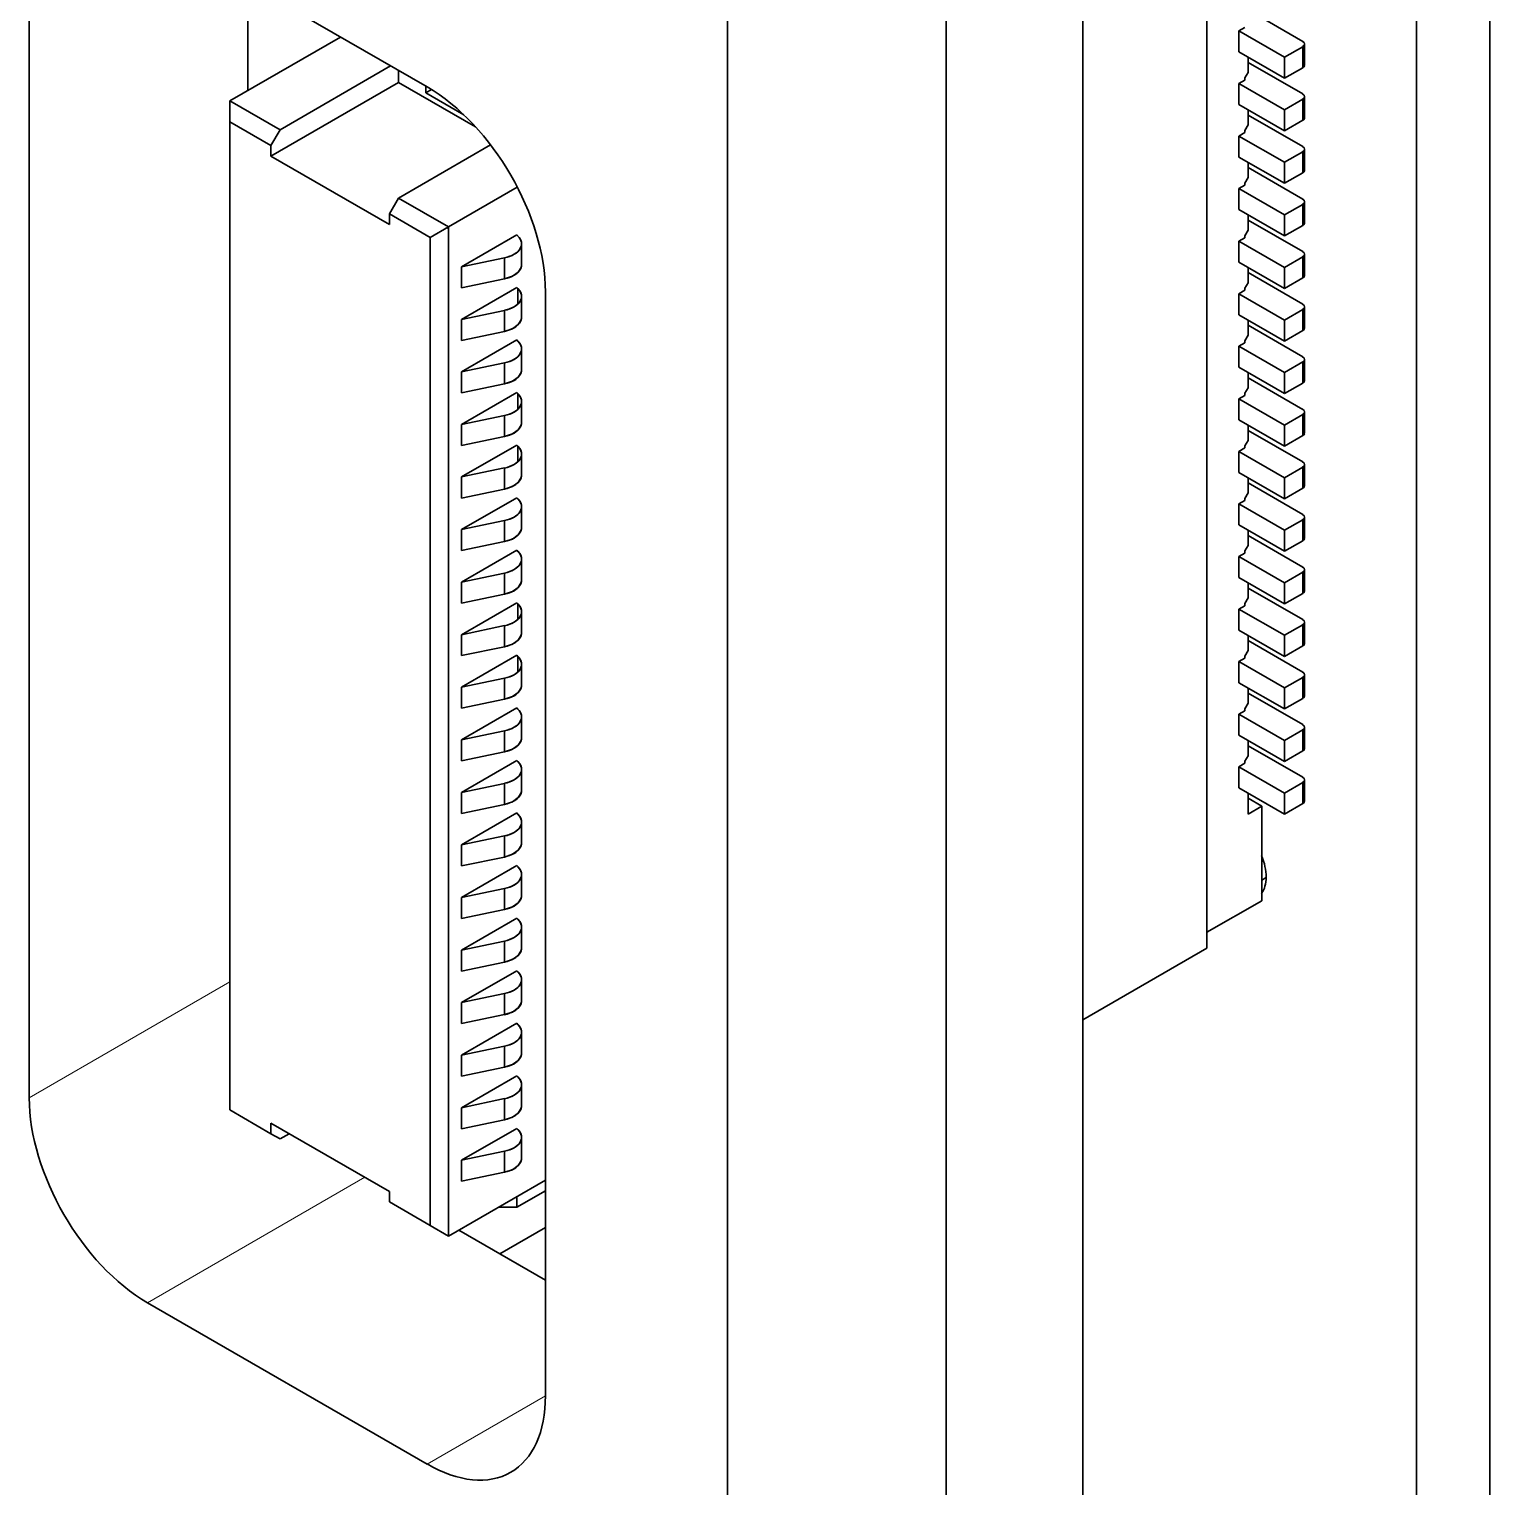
# Model space of a CAD drawing. Extents: x 386 to 1062, y 188 to 634.
# Drawn here: x 688.29 to 699.63, y 594.66 to 605.98 of the extents above; entities that cross this region are included whole.
import ezdxf

# ---------------------------------------------------------------- set-up
doc = ezdxf.new("R2010")
doc.units = 0

msp = doc.modelspace()

# ---------------------------------------------------------------- linework, layer by layer
at = {"color": 7, "lineweight": 35}
for p, q in [((699.63, 615.22), (699.63, 591.542)), ((699.061, 614.892), (699.061, 591.213)), ((696.469, 612.272), (696.469, 588.594)), ((695.408, 587.982), (695.408, 611.66)), ((695.408, 611.66), (695.408, 587.982)), ((693.711, 587.002), (693.711, 610.68))]:
    msp.add_line(p, q, dxfattribs=at)
at = {"color": 7, "lineweight": 35, "ltscale": 0.228619}
msp.add_line((697.434, 598.848), (697.434, 607.992), dxfattribs=at)
at = {"color": 7, "lineweight": 35, "ltscale": 0.062635}
for p, q in [((691.378, 605.536), (689.208, 606.789)), ((691.378, 594.84), (689.208, 596.093))]:
    msp.add_line(p, q, dxfattribs=at)
at = {"color": 7, "lineweight": 35, "ltscale": 0.02079}
msp.add_line((689.986, 605.508), (689.986, 606.34), dxfattribs=at)
at = {"color": 7, "lineweight": 35, "ltscale": 0.21433}
msp.add_line((688.289, 597.685), (688.289, 606.258), dxfattribs=at)
at = {"color": 7, "lineweight": 35, "ltscale": 0.012247}
for p, q in [((698.177, 605.89), (697.753, 606.135)), ((698.177, 605.89), (697.753, 606.135)), ((698.177, 605.073), (697.753, 605.318)), ((698.177, 605.073), (697.753, 605.318)), ((698.177, 604.665), (697.753, 604.91)), ((698.177, 604.665), (697.753, 604.91)), ((698.177, 604.257), (697.753, 604.502)), ((698.177, 604.257), (697.753, 604.502)), ((698.177, 603.849), (697.753, 604.094)), ((698.177, 603.849), (697.753, 604.094)), ((698.177, 603.032), (697.753, 603.277)), ((698.177, 603.032), (697.753, 603.277)), ((698.177, 602.624), (697.753, 602.869)), ((698.177, 602.624), (697.753, 602.869)), ((698.177, 601.807), (697.753, 602.052)), ((698.177, 601.807), (697.753, 602.052)), ((698.177, 601.399), (697.753, 601.644)), ((698.177, 601.399), (697.753, 601.644)), ((698.177, 600.991), (697.753, 601.236)), ((698.177, 600.991), (697.753, 601.236)), ((698.177, 600.174), (697.753, 600.419)), ((698.177, 600.174), (697.753, 600.419)), ((697.859, 599.215), (697.434, 598.97)), ((697.859, 599.215), (697.434, 598.97))]:
    msp.add_line(p, q, dxfattribs=at)
at = {"color": 7, "lineweight": 35, "ltscale": 0.001327}
for p, q in [((697.728, 605.998), (697.682, 605.972)), ((697.728, 605.998), (697.682, 605.972)), ((697.728, 605.59), (697.682, 605.563)), ((697.728, 605.59), (697.682, 605.563)), ((697.728, 605.182), (697.682, 605.155)), ((697.728, 605.182), (697.682, 605.155)), ((697.728, 604.773), (697.682, 604.747)), ((697.728, 604.773), (697.682, 604.747)), ((697.728, 603.957), (697.682, 603.93)), ((697.728, 603.957), (697.682, 603.93)), ((697.728, 603.549), (697.682, 603.522)), ((697.728, 603.549), (697.682, 603.522)), ((697.728, 602.732), (697.682, 602.706)), ((697.728, 602.732), (697.682, 602.706)), ((697.728, 602.324), (697.682, 602.297)), ((697.728, 602.324), (697.682, 602.297)), ((697.728, 601.916), (697.682, 601.889)), ((697.728, 601.916), (697.682, 601.889)), ((697.728, 601.099), (697.682, 601.073)), ((697.728, 601.099), (697.682, 601.073)), ((697.728, 600.691), (697.682, 600.664)), ((697.728, 600.691), (697.682, 600.664)), ((697.728, 600.283), (697.682, 600.256)), ((697.728, 600.283), (697.682, 600.256))]:
    msp.add_line(p, q, dxfattribs=at)
at = {"color": 7, "lineweight": 35, "ltscale": 0.010206}
for p, q in [((698.035, 605.767), (697.682, 605.972)), ((698.035, 605.767), (697.682, 605.972)), ((698.035, 604.788), (697.682, 604.992)), ((698.035, 604.788), (697.682, 604.992)), ((698.035, 604.134), (697.682, 604.339)), ((698.035, 604.134), (697.682, 604.339)), ((698.035, 603.563), (697.682, 603.767)), ((698.035, 603.563), (697.682, 603.767)), ((698.035, 603.155), (697.682, 603.359)), ((698.035, 603.155), (697.682, 603.359)), ((698.035, 602.91), (697.682, 603.114)), ((698.035, 602.91), (697.682, 603.114)), ((698.035, 602.501), (697.682, 602.706)), ((698.035, 602.501), (697.682, 602.706)), ((698.035, 601.93), (697.682, 602.134)), ((698.035, 601.93), (697.682, 602.134)), ((698.035, 601.277), (697.682, 601.481)), ((698.035, 601.277), (697.682, 601.481)), ((698.035, 600.297), (697.682, 600.501)), ((698.035, 600.297), (697.682, 600.501)), ((698.035, 599.889), (697.682, 600.093)), ((698.035, 599.889), (697.682, 600.093)), ((691.943, 596.473), (692.297, 596.677)), ((691.943, 596.473), (692.297, 596.269))]:
    msp.add_line(p, q, dxfattribs=at)
at = {"color": 7, "lineweight": 35, "ltscale": 0.004083}
for p, q in [((697.682, 605.972), (697.682, 605.808)), ((697.682, 605.972), (697.682, 605.808)), ((698.177, 605.849), (698.035, 605.767)), ((698.177, 605.849), (698.035, 605.767)), ((698.177, 605.686), (698.035, 605.604)), ((698.177, 605.686), (698.035, 605.604)), ((697.682, 605.563), (697.682, 605.4)), ((697.682, 605.563), (697.682, 605.4)), ((698.191, 605.298), (698.191, 605.461)), ((698.035, 605.196), (698.035, 605.359)), ((698.035, 605.196), (698.035, 605.359)), ((698.177, 605.278), (698.035, 605.196)), ((698.177, 605.278), (698.035, 605.196)), ((698.177, 605.033), (698.035, 604.951)), ((698.177, 605.033), (698.035, 604.951)), ((698.035, 604.788), (698.035, 604.951)), ((698.035, 604.788), (698.035, 604.951)), ((698.177, 604.869), (698.177, 605.033)), ((698.177, 604.869), (698.177, 605.033)), ((698.177, 604.869), (698.035, 604.788)), ((698.177, 604.869), (698.035, 604.788)), ((698.177, 604.624), (698.035, 604.543)), ((698.177, 604.624), (698.035, 604.543)), ((698.177, 604.461), (698.177, 604.624)), ((698.177, 604.461), (698.177, 604.624)), ((691.403, 604.367), (691.544, 604.449)), ((691.403, 604.367), (691.544, 604.449)), ((692.112, 604.155), (692.112, 604.318)), ((697.682, 604.339), (697.682, 604.175)), ((697.682, 604.339), (697.682, 604.175)), ((691.98, 604.046), (691.98, 604.21)), ((691.98, 604.046), (691.98, 604.21)), ((698.177, 604.216), (698.035, 604.134)), ((698.177, 604.216), (698.035, 604.134)), ((698.191, 604.073), (698.191, 604.237)), ((698.177, 604.053), (698.035, 603.971)), ((698.177, 604.053), (698.035, 603.971)), ((698.191, 603.665), (698.191, 603.828)), ((691.98, 603.638), (691.98, 603.801)), ((691.98, 603.638), (691.98, 603.801)), ((698.035, 603.563), (698.035, 603.726)), ((698.035, 603.563), (698.035, 603.726)), ((698.177, 603.645), (698.035, 603.563)), ((698.177, 603.645), (698.035, 603.563)), ((698.177, 603.4), (698.035, 603.318)), ((698.177, 603.4), (698.035, 603.318)), ((698.177, 603.236), (698.177, 603.4)), ((698.177, 603.236), (698.177, 603.4)), ((691.645, 603.323), (691.645, 603.16)), ((691.645, 603.323), (691.645, 603.16)), ((698.035, 603.155), (698.035, 603.318)), ((698.035, 603.155), (698.035, 603.318)), ((698.177, 603.236), (698.035, 603.155)), ((698.177, 603.236), (698.035, 603.155)), ((692.112, 602.93), (692.112, 603.093)), ((697.682, 603.114), (697.682, 602.951)), ((697.682, 603.114), (697.682, 602.951)), ((691.645, 602.915), (691.645, 602.752)), ((691.645, 602.915), (691.645, 602.752)), ((698.177, 602.991), (698.035, 602.91)), ((698.177, 602.991), (698.035, 602.91)), ((698.177, 602.828), (698.035, 602.746)), ((698.177, 602.828), (698.035, 602.746)), ((692.112, 602.522), (692.112, 602.685)), ((697.682, 602.706), (697.682, 602.542)), ((697.682, 602.706), (697.682, 602.542)), ((691.98, 602.413), (691.98, 602.577)), ((691.98, 602.413), (691.98, 602.577)), ((698.177, 602.583), (698.035, 602.501)), ((698.177, 602.583), (698.035, 602.501)), ((698.191, 602.44), (698.191, 602.604)), ((698.177, 602.42), (698.035, 602.338)), ((698.177, 602.42), (698.035, 602.338)), ((698.177, 602.175), (698.035, 602.093)), ((698.177, 602.175), (698.035, 602.093)), ((698.177, 602.012), (698.177, 602.175)), ((698.177, 602.012), (698.177, 602.175)), ((698.191, 602.032), (698.191, 602.195)), ((698.035, 601.93), (698.035, 602.093)), ((698.035, 601.93), (698.035, 602.093)), ((698.177, 602.012), (698.035, 601.93)), ((698.177, 602.012), (698.035, 601.93)), ((691.645, 601.69), (691.645, 601.527)), ((691.645, 601.69), (691.645, 601.527)), ((698.177, 601.767), (698.035, 601.685)), ((698.177, 601.767), (698.035, 601.685)), ((698.177, 601.603), (698.177, 601.767)), ((698.177, 601.603), (698.177, 601.767)), ((692.112, 601.297), (692.112, 601.46)), ((697.682, 601.481), (697.682, 601.318)), ((697.682, 601.481), (697.682, 601.318)), ((691.98, 601.188), (691.98, 601.352)), ((691.98, 601.188), (691.98, 601.352)), ((698.177, 601.358), (698.035, 601.277)), ((698.177, 601.358), (698.035, 601.277)), ((698.177, 601.195), (698.177, 601.358)), ((698.177, 601.195), (698.177, 601.358)), ((691.645, 601.282), (691.645, 601.119)), ((691.645, 601.282), (691.645, 601.119)), ((692.112, 600.889), (692.112, 601.052)), ((697.682, 601.073), (697.682, 600.909)), ((697.682, 601.073), (697.682, 600.909)), ((691.98, 600.78), (691.98, 600.944)), ((691.98, 600.78), (691.98, 600.944)), ((698.035, 600.705), (698.035, 600.869)), ((698.035, 600.705), (698.035, 600.869)), ((698.191, 600.807), (698.191, 600.971)), ((698.177, 600.787), (698.035, 600.705)), ((698.177, 600.787), (698.035, 600.705)), ((691.98, 600.372), (691.98, 600.535)), ((691.98, 600.372), (691.98, 600.535)), ((698.191, 600.399), (698.191, 600.562)), ((698.035, 600.297), (698.035, 600.46)), ((698.035, 600.297), (698.035, 600.46)), ((698.177, 600.379), (698.035, 600.297)), ((698.177, 600.379), (698.035, 600.297)), ((698.177, 600.134), (698.035, 600.052)), ((698.177, 600.134), (698.035, 600.052)), ((698.177, 599.97), (698.177, 600.134)), ((698.177, 599.97), (698.177, 600.134)), ((691.645, 600.057), (691.645, 599.894)), ((691.645, 600.057), (691.645, 599.894)), ((697.753, 599.889), (697.753, 600.052)), ((697.753, 599.889), (697.753, 600.052)), ((698.035, 599.889), (698.035, 600.052)), ((698.035, 599.889), (698.035, 600.052)), ((698.177, 599.97), (698.035, 599.889)), ((698.177, 599.97), (698.035, 599.889)), ((692.112, 599.664), (692.112, 599.827)), ((691.645, 599.649), (691.645, 599.486)), ((691.645, 599.649), (691.645, 599.486)), ((692.112, 599.256), (692.112, 599.419)), ((691.98, 599.147), (691.98, 599.311)), ((691.98, 599.147), (691.98, 599.311)), ((691.645, 598.424), (691.645, 598.261)), ((691.645, 598.424), (691.645, 598.261)), ((692.112, 598.031), (692.112, 598.194)), ((691.98, 597.922), (691.98, 598.086)), ((691.98, 597.922), (691.98, 598.086)), ((692.112, 597.623), (692.112, 597.786)), ((691.98, 597.514), (691.98, 597.678)), ((691.98, 597.514), (691.98, 597.678)), ((691.645, 597.199), (691.645, 597.036)), ((691.645, 597.199), (691.645, 597.036)), ((691.544, 596.61), (691.403, 596.692)), ((691.544, 596.61), (691.403, 596.692))]:
    msp.add_line(p, q, dxfattribs=at)
at = {"color": 7, "lineweight": 35, "ltscale": 0.024783}
for p, q in [((689.847, 605.429), (690.706, 605.924)), ((689.847, 605.429), (690.706, 605.924)), ((690.236, 605.204), (691.095, 605.7)), ((690.236, 605.204), (691.095, 605.7))]:
    msp.add_line(p, q, dxfattribs=at)
at = {"color": 7, "lineweight": 35, "ltscale": 0.004082}
for p, q in [((698.191, 605.706), (698.191, 605.87)), ((698.035, 605.604), (698.035, 605.767)), ((698.035, 605.604), (698.035, 605.767)), ((698.177, 605.686), (698.177, 605.849)), ((698.177, 605.686), (698.177, 605.849)), ((689.847, 605.429), (689.847, 605.265)), ((689.847, 605.429), (689.847, 605.265)), ((698.177, 605.441), (698.035, 605.359)), ((698.177, 605.441), (698.035, 605.359)), ((698.177, 605.278), (698.177, 605.441)), ((698.177, 605.278), (698.177, 605.441)), ((697.682, 605.155), (697.682, 604.992)), ((697.682, 605.155), (697.682, 604.992)), ((698.191, 604.89), (698.191, 605.053)), ((697.682, 604.747), (697.682, 604.584)), ((697.682, 604.747), (697.682, 604.584)), ((698.191, 604.482), (698.191, 604.645)), ((698.035, 604.379), (698.035, 604.543)), ((698.035, 604.379), (698.035, 604.543)), ((698.177, 604.461), (698.035, 604.379)), ((698.177, 604.461), (698.035, 604.379)), ((698.177, 604.053), (698.177, 604.216)), ((698.177, 604.053), (698.177, 604.216)), ((691.645, 604.14), (691.645, 603.976)), ((691.645, 604.14), (691.645, 603.976)), ((698.035, 603.971), (698.035, 604.134)), ((698.035, 603.971), (698.035, 604.134)), ((697.682, 603.93), (697.682, 603.767)), ((697.682, 603.93), (697.682, 603.767)), ((692.112, 603.747), (692.112, 603.91)), ((691.645, 603.731), (691.645, 603.568)), ((691.645, 603.731), (691.645, 603.568)), ((698.177, 603.808), (698.035, 603.726)), ((698.177, 603.808), (698.035, 603.726)), ((698.177, 603.645), (698.177, 603.808)), ((698.177, 603.645), (698.177, 603.808)), ((692.112, 603.338), (692.112, 603.502)), ((697.682, 603.522), (697.682, 603.359)), ((697.682, 603.522), (697.682, 603.359)), ((691.98, 603.23), (691.98, 603.393)), ((691.98, 603.23), (691.98, 603.393)), ((698.191, 603.257), (698.191, 603.42)), ((691.98, 602.821), (691.98, 602.985)), ((691.98, 602.821), (691.98, 602.985)), ((698.035, 602.746), (698.035, 602.91)), ((698.035, 602.746), (698.035, 602.91)), ((698.177, 602.828), (698.177, 602.991)), ((698.177, 602.828), (698.177, 602.991)), ((698.191, 602.849), (698.191, 603.012)), ((698.177, 602.42), (698.177, 602.583)), ((698.177, 602.42), (698.177, 602.583)), ((691.645, 602.507), (691.645, 602.343)), ((691.645, 602.507), (691.645, 602.343)), ((698.035, 602.338), (698.035, 602.501)), ((698.035, 602.338), (698.035, 602.501)), ((692.112, 602.114), (692.112, 602.277)), ((697.682, 602.297), (697.682, 602.134)), ((697.682, 602.297), (697.682, 602.134)), ((691.98, 602.005), (691.98, 602.168)), ((691.98, 602.005), (691.98, 602.168)), ((691.645, 602.098), (691.645, 601.935)), ((691.645, 602.098), (691.645, 601.935)), ((697.682, 601.889), (697.682, 601.726)), ((697.682, 601.889), (697.682, 601.726)), ((692.112, 601.705), (692.112, 601.869)), ((698.191, 601.624), (698.191, 601.787)), ((691.98, 601.597), (691.98, 601.76)), ((691.98, 601.597), (691.98, 601.76)), ((698.035, 601.522), (698.035, 601.685)), ((698.035, 601.522), (698.035, 601.685)), ((698.177, 601.603), (698.035, 601.522)), ((698.177, 601.603), (698.035, 601.522)), ((698.191, 601.216), (698.191, 601.379)), ((698.035, 601.113), (698.035, 601.277)), ((698.035, 601.113), (698.035, 601.277)), ((698.177, 601.195), (698.035, 601.113)), ((698.177, 601.195), (698.035, 601.113)), ((691.645, 600.874), (691.645, 600.71)), ((691.645, 600.874), (691.645, 600.71)), ((698.177, 600.95), (698.035, 600.869)), ((698.177, 600.95), (698.035, 600.869)), ((698.177, 600.787), (698.177, 600.95)), ((698.177, 600.787), (698.177, 600.95)), ((692.112, 600.481), (692.112, 600.644)), ((697.682, 600.664), (697.682, 600.501)), ((697.682, 600.664), (697.682, 600.501)), ((698.177, 600.542), (698.035, 600.46)), ((698.177, 600.542), (698.035, 600.46)), ((698.177, 600.379), (698.177, 600.542)), ((698.177, 600.379), (698.177, 600.542)), ((691.645, 600.465), (691.645, 600.302)), ((691.645, 600.465), (691.645, 600.302)), ((692.112, 600.072), (692.112, 600.236)), ((697.682, 600.256), (697.682, 600.093)), ((697.682, 600.256), (697.682, 600.093)), ((691.98, 599.964), (691.98, 600.127)), ((691.98, 599.964), (691.98, 600.127)), ((698.191, 599.991), (698.191, 600.154)), ((691.98, 599.555), (691.98, 599.719)), ((691.98, 599.555), (691.98, 599.719)), ((691.645, 599.241), (691.645, 599.077)), ((691.645, 599.241), (691.645, 599.077)), ((692.112, 598.848), (692.112, 599.011)), ((691.645, 598.832), (691.645, 598.669)), ((691.645, 598.832), (691.645, 598.669)), ((691.98, 598.739), (691.98, 598.902)), ((691.98, 598.739), (691.98, 598.902)), ((692.112, 598.439), (692.112, 598.603)), ((691.98, 598.331), (691.98, 598.494)), ((691.98, 598.331), (691.98, 598.494)), ((691.645, 598.016), (691.645, 597.853)), ((691.645, 598.016), (691.645, 597.853)), ((691.645, 597.608), (691.645, 597.444)), ((691.645, 597.608), (691.645, 597.444)), ((692.112, 597.215), (692.112, 597.378)), ((691.98, 597.106), (691.98, 597.269)), ((691.98, 597.106), (691.98, 597.269))]:
    msp.add_line(p, q, dxfattribs=at)
at = {"color": 7, "lineweight": 35, "ltscale": 0.010205}
for p, q in [((698.035, 605.604), (697.682, 605.808)), ((698.035, 605.604), (697.682, 605.808)), ((698.035, 605.359), (697.682, 605.563)), ((698.035, 605.359), (697.682, 605.563)), ((698.035, 605.196), (697.682, 605.4)), ((698.035, 605.196), (697.682, 605.4)), ((698.035, 604.951), (697.682, 605.155)), ((698.035, 604.951), (697.682, 605.155)), ((698.035, 604.543), (697.682, 604.747)), ((698.035, 604.543), (697.682, 604.747)), ((698.035, 604.379), (697.682, 604.584)), ((698.035, 604.379), (697.682, 604.584)), ((698.035, 603.971), (697.682, 604.175)), ((698.035, 603.971), (697.682, 604.175)), ((698.035, 603.726), (697.682, 603.93)), ((698.035, 603.726), (697.682, 603.93)), ((698.035, 603.318), (697.682, 603.522)), ((698.035, 603.318), (697.682, 603.522)), ((698.035, 602.746), (697.682, 602.951)), ((698.035, 602.746), (697.682, 602.951)), ((698.035, 602.338), (697.682, 602.542)), ((698.035, 602.338), (697.682, 602.542)), ((698.035, 602.093), (697.682, 602.297)), ((698.035, 602.093), (697.682, 602.297)), ((698.035, 601.685), (697.682, 601.889)), ((698.035, 601.685), (697.682, 601.889)), ((698.035, 601.522), (697.682, 601.726)), ((698.035, 601.522), (697.682, 601.726)), ((698.035, 601.113), (697.682, 601.318)), ((698.035, 601.113), (697.682, 601.318)), ((698.035, 600.869), (697.682, 601.073)), ((698.035, 600.869), (697.682, 601.073)), ((698.035, 600.705), (697.682, 600.909)), ((698.035, 600.705), (697.682, 600.909)), ((698.035, 600.46), (697.682, 600.664)), ((698.035, 600.46), (697.682, 600.664)), ((698.035, 600.052), (697.682, 600.256)), ((698.035, 600.052), (697.682, 600.256))]:
    msp.add_line(p, q, dxfattribs=at)
at = {"color": 7, "lineweight": 35, "ltscale": 0.002959}
for p, q in [((697.753, 605.649), (697.753, 605.767)), ((697.753, 605.649), (697.753, 605.767)), ((697.753, 604.016), (697.753, 604.134)), ((697.753, 604.016), (697.753, 604.134)), ((697.753, 602.791), (697.753, 602.91)), ((697.753, 602.791), (697.753, 602.91)), ((697.753, 602.383), (697.753, 602.501)), ((697.753, 602.383), (697.753, 602.501))]:
    msp.add_line(p, q, dxfattribs=at)
at = {"color": 7, "lineweight": 35, "ltscale": 0.00233}
msp.add_line((691.155, 605.665), (691.155, 605.571), dxfattribs=at)
msp.add_line((691.155, 605.665), (691.155, 605.571), dxfattribs=at)
at = {"color": 7, "lineweight": 35, "ltscale": 0.001238}
for p, q in [((697.753, 605.649), (697.728, 605.606)), ((697.753, 605.649), (697.728, 605.606)), ((697.753, 604.016), (697.728, 603.973)), ((697.753, 604.016), (697.728, 603.973)), ((697.753, 602.791), (697.728, 602.748)), ((697.753, 602.791), (697.728, 602.748)), ((697.753, 602.383), (697.728, 602.34)), ((697.753, 602.383), (697.728, 602.34)), ((697.753, 600.75), (697.728, 600.707)), ((697.753, 600.75), (697.728, 600.707))]:
    msp.add_line(p, q, dxfattribs=at)
at = {"color": 7, "lineweight": 35, "ltscale": 0.012248}
for p, q in [((698.177, 605.482), (697.753, 605.727)), ((698.177, 605.482), (697.753, 605.727)), ((698.177, 603.44), (697.753, 603.685)), ((698.177, 603.44), (697.753, 603.685)), ((698.177, 602.216), (697.753, 602.461)), ((698.177, 602.216), (697.753, 602.461)), ((698.177, 600.583), (697.753, 600.828)), ((698.177, 600.583), (697.753, 600.828))]:
    msp.add_line(p, q, dxfattribs=at)
at = {"color": 7, "lineweight": 35, "ltscale": 0.028578}
msp.add_line((690.165, 605), (691.155, 605.571), dxfattribs=at)
msp.add_line((690.165, 605), (691.155, 605.571), dxfattribs=at)
at = {"color": 7, "lineweight": 35, "ltscale": 0.017283}
msp.add_line((691.155, 605.571), (691.754, 605.226), dxfattribs=at)
msp.add_line((691.155, 605.571), (691.754, 605.226), dxfattribs=at)
at = {"color": 7, "lineweight": 35, "ltscale": 0.001309}
msp.add_line((691.368, 605.49), (691.368, 605.542), dxfattribs=at)
msp.add_line((691.368, 605.49), (691.368, 605.542), dxfattribs=at)
at = {"color": 7, "lineweight": 35, "ltscale": 0.00040741}
for p, q in [((697.728, 605.59), (697.728, 605.606)), ((697.728, 605.59), (697.728, 605.606)), ((697.728, 603.957), (697.728, 603.973)), ((697.728, 603.957), (697.728, 603.973)), ((697.728, 602.732), (697.728, 602.748)), ((697.728, 602.732), (697.728, 602.748)), ((697.728, 602.324), (697.728, 602.34)), ((697.728, 602.324), (697.728, 602.34)), ((697.728, 601.099), (697.728, 601.115)), ((697.728, 601.099), (697.728, 601.115)), ((697.728, 600.691), (697.728, 600.707)), ((697.728, 600.691), (697.728, 600.707))]:
    msp.add_line(p, q, dxfattribs=at)
at = {"color": 7, "lineweight": 35, "ltscale": 0.011227}
for p, q in [((690.236, 605.204), (689.847, 605.429)), ((690.236, 605.204), (689.847, 605.429)), ((691.544, 604.449), (691.155, 604.673)), ((691.544, 604.449), (691.155, 604.673))]:
    msp.add_line(p, q, dxfattribs=at)
at = {"color": 7, "lineweight": 35, "ltscale": 0.001291}
msp.add_line((691.412, 605.516), (691.368, 605.49), dxfattribs=at)
msp.add_line((691.412, 605.516), (691.368, 605.49), dxfattribs=at)
at = {"color": 7, "lineweight": 35, "ltscale": 0.008522}
msp.add_line((691.663, 605.319), (691.368, 605.49), dxfattribs=at)
msp.add_line((691.663, 605.319), (691.368, 605.49), dxfattribs=at)
at = {"color": 7, "lineweight": 35, "ltscale": 0.00296}
for p, q in [((697.753, 605.241), (697.753, 605.359)), ((697.753, 605.241), (697.753, 605.359)), ((697.753, 604.833), (697.753, 604.951)), ((697.753, 604.833), (697.753, 604.951)), ((697.753, 604.424), (697.753, 604.543)), ((697.753, 604.424), (697.753, 604.543)), ((697.753, 603.608), (697.753, 603.726)), ((697.753, 603.608), (697.753, 603.726)), ((697.753, 603.2), (697.753, 603.318)), ((697.753, 603.2), (697.753, 603.318)), ((697.753, 601.975), (697.753, 602.093)), ((697.753, 601.975), (697.753, 602.093)), ((697.753, 601.567), (697.753, 601.685)), ((697.753, 601.567), (697.753, 601.685)), ((697.753, 601.158), (697.753, 601.277)), ((697.753, 601.158), (697.753, 601.277)), ((697.753, 600.75), (697.753, 600.869)), ((697.753, 600.75), (697.753, 600.869)), ((697.753, 600.342), (697.753, 600.46)), ((697.753, 600.342), (697.753, 600.46))]:
    msp.add_line(p, q, dxfattribs=at)
at = {"color": 7, "lineweight": 35, "ltscale": 0.009185}
for p, q in [((690.165, 605.082), (689.847, 605.265)), ((690.165, 605.082), (689.847, 605.265)), ((689.847, 597.59), (690.165, 597.406)), ((689.847, 597.59), (690.165, 597.406))]:
    msp.add_line(p, q, dxfattribs=at)
at = {"color": 7, "lineweight": 35, "ltscale": 0.191878}
msp.add_line((689.847, 597.59), (689.847, 605.265), dxfattribs=at)
msp.add_line((689.847, 597.59), (689.847, 605.265), dxfattribs=at)
at = {"color": 7, "lineweight": 35, "ltscale": 0.003535}
msp.add_line((690.165, 605.082), (690.236, 605.204), dxfattribs=at)
msp.add_line((690.165, 605.082), (690.236, 605.204), dxfattribs=at)
at = {"color": 7, "lineweight": 35, "ltscale": 0.001237}
for p, q in [((697.753, 605.241), (697.728, 605.198)), ((697.753, 605.241), (697.728, 605.198)), ((697.753, 604.833), (697.728, 604.79)), ((697.753, 604.833), (697.728, 604.79)), ((697.753, 604.424), (697.728, 604.381)), ((697.753, 604.424), (697.728, 604.381)), ((697.753, 603.608), (697.728, 603.565)), ((697.753, 603.608), (697.728, 603.565)), ((697.753, 603.2), (697.728, 603.157)), ((697.753, 603.2), (697.728, 603.157)), ((697.753, 601.975), (697.728, 601.932)), ((697.753, 601.975), (697.728, 601.932)), ((697.753, 601.567), (697.728, 601.524)), ((697.753, 601.567), (697.728, 601.524)), ((697.753, 601.158), (697.728, 601.115)), ((697.753, 601.158), (697.728, 601.115)), ((697.753, 600.342), (697.728, 600.299)), ((697.753, 600.342), (697.728, 600.299))]:
    msp.add_line(p, q, dxfattribs=at)
at = {"color": 7, "lineweight": 35, "ltscale": 0.000408936}
for p, q in [((697.728, 605.182), (697.728, 605.198)), ((697.728, 605.182), (697.728, 605.198)), ((697.728, 604.773), (697.728, 604.79)), ((697.728, 604.773), (697.728, 604.79)), ((697.728, 604.365), (697.728, 604.381)), ((697.728, 604.365), (697.728, 604.381)), ((697.728, 603.549), (697.728, 603.565)), ((697.728, 603.549), (697.728, 603.565)), ((697.728, 603.14), (697.728, 603.157)), ((697.728, 603.14), (697.728, 603.157)), ((697.728, 601.916), (697.728, 601.932)), ((697.728, 601.916), (697.728, 601.932)), ((697.728, 601.507), (697.728, 601.524)), ((697.728, 601.507), (697.728, 601.524)), ((697.728, 600.283), (697.728, 600.299)), ((697.728, 600.283), (697.728, 600.299))]:
    msp.add_line(p, q, dxfattribs=at)
at = {"color": 7, "lineweight": 35, "ltscale": 0.002042}
for p, q in [((690.165, 605), (690.165, 605.082)), ((690.165, 605), (690.165, 605.082)), ((690.165, 597.406), (690.165, 597.488)), ((690.165, 597.406), (690.165, 597.488)), ((690.236, 597.366), (690.165, 597.406)), ((690.236, 597.366), (690.165, 597.406)), ((691.085, 596.957), (691.085, 596.876)), ((691.085, 596.957), (691.085, 596.876)), ((692.075, 596.917), (692.075, 596.835)), ((692.075, 596.917), (692.075, 596.835))]:
    msp.add_line(p, q, dxfattribs=at)
at = {"color": 7, "lineweight": 35, "ltscale": 0.020645}
msp.add_line((691.871, 605.086), (691.155, 604.673), dxfattribs=at)
msp.add_line((691.871, 605.086), (691.155, 604.673), dxfattribs=at)
at = {"color": 7, "lineweight": 35, "ltscale": 0.026536}
for p, q in [((691.085, 604.469), (690.165, 605)), ((691.085, 604.469), (690.165, 605)), ((690.165, 597.488), (691.085, 596.957)), ((690.165, 597.488), (691.085, 596.957))]:
    msp.add_line(p, q, dxfattribs=at)
at = {"color": 7, "lineweight": 35, "ltscale": 0.015417}
msp.add_line((691.544, 604.449), (692.078, 604.757), dxfattribs=at)
msp.add_line((691.544, 604.449), (692.078, 604.757), dxfattribs=at)
at = {"color": 7, "lineweight": 35, "ltscale": 0.003536}
msp.add_line((691.155, 604.673), (691.085, 604.551), dxfattribs=at)
msp.add_line((691.155, 604.673), (691.085, 604.551), dxfattribs=at)
at = {"color": 7, "lineweight": 35, "ltscale": 0.009186}
for p, q in [((691.403, 604.367), (691.085, 604.551)), ((691.403, 604.367), (691.085, 604.551)), ((691.085, 596.876), (691.403, 596.692)), ((691.085, 596.876), (691.403, 596.692))]:
    msp.add_line(p, q, dxfattribs=at)
at = {"color": 7, "lineweight": 35, "ltscale": 0.00204}
msp.add_line((691.085, 604.551), (691.085, 604.469), dxfattribs=at)
msp.add_line((691.085, 604.551), (691.085, 604.469), dxfattribs=at)
at = {"color": 7, "lineweight": 35, "ltscale": 0.000306227}
msp.add_line((691.534, 604.443), (691.544, 604.437), dxfattribs=at)
msp.add_line((691.534, 604.443), (691.544, 604.437), dxfattribs=at)
at = {"color": 7, "lineweight": 35, "ltscale": 0.195959}
msp.add_line((691.544, 604.449), (691.544, 596.61), dxfattribs=at)
msp.add_line((691.544, 604.449), (691.544, 596.61), dxfattribs=at)
at = {"color": 7, "lineweight": 35, "ltscale": 0.012393}
for p, q in [((692.075, 604.388), (691.645, 604.14)), ((692.075, 604.388), (691.645, 604.14)), ((692.075, 603.979), (691.645, 603.731)), ((692.075, 603.979), (691.645, 603.731)), ((692.075, 603.571), (691.645, 603.323)), ((692.075, 603.571), (691.645, 603.323)), ((692.075, 603.163), (691.645, 602.915)), ((692.075, 603.163), (691.645, 602.915)), ((692.075, 602.755), (691.645, 602.507)), ((692.075, 602.755), (691.645, 602.507)), ((692.075, 601.938), (691.645, 601.69)), ((692.075, 601.938), (691.645, 601.69)), ((692.075, 601.53), (691.645, 601.282)), ((692.075, 601.53), (691.645, 601.282)), ((692.075, 601.122), (691.645, 600.874)), ((692.075, 601.122), (691.645, 600.874)), ((692.075, 600.713), (691.645, 600.465)), ((692.075, 600.713), (691.645, 600.465)), ((692.075, 600.305), (691.645, 600.057)), ((692.075, 600.305), (691.645, 600.057)), ((692.075, 599.897), (691.645, 599.649)), ((692.075, 599.897), (691.645, 599.649)), ((692.075, 599.489), (691.645, 599.241)), ((692.075, 599.489), (691.645, 599.241)), ((692.075, 598.672), (691.645, 598.424)), ((692.075, 598.672), (691.645, 598.424)), ((692.075, 598.264), (691.645, 598.016)), ((692.075, 598.264), (691.645, 598.016)), ((692.075, 597.856), (691.645, 597.608)), ((692.075, 597.856), (691.645, 597.608)), ((692.075, 597.447), (691.645, 597.199)), ((692.075, 597.447), (691.645, 597.199))]:
    msp.add_line(p, q, dxfattribs=at)
at = {"color": 7, "lineweight": 35, "ltscale": 0.000296421}
for p, q in [((692.075, 604.388), (692.082, 604.379)), ((692.075, 603.571), (692.082, 603.562)), ((692.075, 603.571), (692.082, 603.562)), ((692.075, 603.163), (692.082, 603.154)), ((692.075, 603.163), (692.082, 603.154)), ((692.075, 602.755), (692.082, 602.746)), ((692.075, 602.346), (692.082, 602.337)), ((692.075, 602.346), (692.082, 602.337)), ((692.075, 601.938), (692.082, 601.929)), ((692.075, 601.938), (692.082, 601.929)), ((692.075, 601.53), (692.082, 601.521)), ((692.075, 601.53), (692.082, 601.521)), ((692.075, 601.122), (692.082, 601.113)), ((692.075, 600.305), (692.082, 600.296)), ((692.075, 600.305), (692.082, 600.296)), ((692.075, 599.897), (692.082, 599.888)), ((692.075, 599.897), (692.082, 599.888)), ((692.075, 599.08), (692.082, 599.071)), ((692.075, 599.08), (692.082, 599.071)), ((692.075, 598.672), (692.082, 598.663)), ((692.075, 598.672), (692.082, 598.663)), ((692.075, 598.264), (692.082, 598.255)), ((692.075, 597.856), (692.082, 597.847)), ((692.075, 597.447), (692.082, 597.438)), ((692.075, 597.447), (692.082, 597.438))]:
    msp.add_line(p, q, dxfattribs=at)
at = {"color": 7, "lineweight": 35, "ltscale": 0.000295268}
for p, q in [((692.075, 604.388), (692.082, 604.379)), ((692.075, 603.979), (692.082, 603.97)), ((692.075, 603.979), (692.082, 603.97)), ((692.075, 602.755), (692.082, 602.746)), ((692.075, 601.122), (692.082, 601.113)), ((692.075, 600.713), (692.082, 600.704)), ((692.075, 600.713), (692.082, 600.704)), ((692.075, 599.489), (692.082, 599.48)), ((692.075, 599.489), (692.082, 599.48)), ((692.075, 598.264), (692.082, 598.255)), ((692.075, 597.856), (692.082, 597.847))]:
    msp.add_line(p, q, dxfattribs=at)
at = {"color": 7, "lineweight": 35, "ltscale": 0.191876}
msp.add_line((691.403, 596.692), (691.403, 604.367), dxfattribs=at)
msp.add_line((691.403, 596.692), (691.403, 604.367), dxfattribs=at)
at = {"color": 7, "lineweight": 35, "ltscale": 0.001326}
for p, q in [((697.728, 604.365), (697.682, 604.339)), ((697.728, 604.365), (697.682, 604.339)), ((697.728, 603.14), (697.682, 603.114)), ((697.728, 603.14), (697.682, 603.114)), ((697.728, 601.507), (697.682, 601.481)), ((697.728, 601.507), (697.682, 601.481))]:
    msp.add_line(p, q, dxfattribs=at)
at = {"color": 7, "lineweight": 35, "ltscale": 0.008547}
for p, q in [((691.98, 604.21), (691.645, 604.14)), ((691.98, 604.21), (691.645, 604.14)), ((691.98, 604.046), (691.645, 603.976)), ((691.98, 604.046), (691.645, 603.976)), ((691.98, 603.801), (691.645, 603.731)), ((691.98, 603.801), (691.645, 603.731)), ((691.98, 603.638), (691.645, 603.568)), ((691.98, 603.638), (691.645, 603.568)), ((691.98, 603.393), (691.645, 603.323)), ((691.98, 603.393), (691.645, 603.323)), ((691.98, 603.23), (691.645, 603.16)), ((691.98, 603.23), (691.645, 603.16)), ((691.98, 602.985), (691.645, 602.915)), ((691.98, 602.985), (691.645, 602.915)), ((691.98, 602.821), (691.645, 602.752)), ((691.98, 602.821), (691.645, 602.752)), ((691.98, 602.577), (691.645, 602.507)), ((691.98, 602.577), (691.645, 602.507)), ((691.98, 602.413), (691.645, 602.343)), ((691.98, 602.413), (691.645, 602.343)), ((691.98, 602.168), (691.645, 602.098)), ((691.98, 602.168), (691.645, 602.098)), ((691.98, 602.005), (691.645, 601.935)), ((691.98, 602.005), (691.645, 601.935)), ((691.98, 601.76), (691.645, 601.69)), ((691.98, 601.76), (691.645, 601.69)), ((691.98, 601.597), (691.645, 601.527)), ((691.98, 601.597), (691.645, 601.527)), ((691.98, 601.352), (691.645, 601.282)), ((691.98, 601.352), (691.645, 601.282)), ((691.98, 601.188), (691.645, 601.119)), ((691.98, 601.188), (691.645, 601.119)), ((691.98, 600.944), (691.645, 600.874)), ((691.98, 600.944), (691.645, 600.874)), ((691.98, 600.78), (691.645, 600.71)), ((691.98, 600.78), (691.645, 600.71)), ((691.98, 600.535), (691.645, 600.465)), ((691.98, 600.535), (691.645, 600.465)), ((691.98, 600.372), (691.645, 600.302)), ((691.98, 600.372), (691.645, 600.302)), ((691.98, 600.127), (691.645, 600.057)), ((691.98, 600.127), (691.645, 600.057)), ((691.98, 599.964), (691.645, 599.894)), ((691.98, 599.964), (691.645, 599.894)), ((691.98, 599.719), (691.645, 599.649)), ((691.98, 599.719), (691.645, 599.649)), ((691.98, 599.555), (691.645, 599.486)), ((691.98, 599.555), (691.645, 599.486)), ((691.98, 599.311), (691.645, 599.241)), ((691.98, 599.311), (691.645, 599.241)), ((691.98, 599.147), (691.645, 599.077)), ((691.98, 599.147), (691.645, 599.077)), ((691.98, 598.902), (691.645, 598.832)), ((691.98, 598.902), (691.645, 598.832)), ((691.98, 598.739), (691.645, 598.669)), ((691.98, 598.739), (691.645, 598.669)), ((691.98, 598.494), (691.645, 598.424)), ((691.98, 598.494), (691.645, 598.424)), ((691.98, 598.331), (691.645, 598.261)), ((691.98, 598.331), (691.645, 598.261)), ((691.98, 598.086), (691.645, 598.016)), ((691.98, 598.086), (691.645, 598.016)), ((691.98, 597.922), (691.645, 597.853)), ((691.98, 597.922), (691.645, 597.853)), ((691.98, 597.678), (691.645, 597.608)), ((691.98, 597.678), (691.645, 597.608)), ((691.98, 597.514), (691.645, 597.444)), ((691.98, 597.514), (691.645, 597.444)), ((691.98, 597.269), (691.645, 597.199)), ((691.98, 597.269), (691.645, 597.199)), ((691.98, 597.106), (691.645, 597.036)), ((691.98, 597.106), (691.645, 597.036))]:
    msp.add_line(p, q, dxfattribs=at)
at = {"color": 7, "lineweight": 35, "ltscale": 0.003021}
for p, q in [((692.082, 603.849), (692.082, 603.97)), ((692.082, 603.033), (692.082, 603.154)), ((692.082, 602.625), (692.082, 602.746))]:
    msp.add_line(p, q, dxfattribs=at)
at = {"color": 7, "lineweight": 35, "ltscale": 0.214331}
msp.add_line((692.297, 595.371), (692.297, 603.944), dxfattribs=at)
at = {"color": 7, "lineweight": 35, "ltscale": 0.012394}
for p, q in [((692.075, 602.346), (691.645, 602.098)), ((692.075, 602.346), (691.645, 602.098)), ((692.075, 599.08), (691.645, 598.832)), ((692.075, 599.08), (691.645, 598.832))]:
    msp.add_line(p, q, dxfattribs=at)
at = {"color": 7, "lineweight": 35, "ltscale": 0.00302}
for p, q in [((692.082, 601.4), (692.082, 601.521)), ((692.082, 600.992), (692.082, 601.113))]:
    msp.add_line(p, q, dxfattribs=at)
at = {"color": 7, "lineweight": 35, "ltscale": 0.003062}
msp.add_line((697.859, 599.95), (697.753, 600.011), dxfattribs=at)
msp.add_line((697.859, 599.95), (697.753, 600.011), dxfattribs=at)
at = {"color": 7, "lineweight": 35, "ltscale": 0.003063}
msp.add_line((697.859, 599.95), (697.753, 599.889), dxfattribs=at)
msp.add_line((697.859, 599.95), (697.753, 599.889), dxfattribs=at)
at = {"color": 7, "lineweight": 35, "ltscale": 0.018372}
msp.add_line((697.859, 599.95), (697.859, 599.215), dxfattribs=at)
msp.add_line((697.859, 599.95), (697.859, 599.215), dxfattribs=at)
at = {"color": 7, "lineweight": 35, "ltscale": 0.00102}
msp.add_line((697.859, 599.375), (697.894, 599.396), dxfattribs=at)
at = {"color": 7, "lineweight": 35, "ltscale": 0.027875}
msp.add_line((697.434, 598.848), (696.469, 598.29), dxfattribs=at)
at = {"color": 7, "lineweight": 13, "ltscale": 0.044996}
msp.add_line((689.847, 598.585), (688.289, 597.685), dxfattribs=at)
at = {"color": 7, "lineweight": 35, "ltscale": 0.002041}
msp.add_line((690.307, 597.406), (690.236, 597.366), dxfattribs=at)
msp.add_line((690.307, 597.406), (690.236, 597.366), dxfattribs=at)
at = {"color": 7, "lineweight": 13, "ltscale": 0.048701}
msp.add_line((690.895, 597.067), (689.208, 596.093), dxfattribs=at)
at = {"color": 7, "lineweight": 35, "ltscale": 0.021721}
msp.add_line((691.544, 596.61), (692.297, 597.045), dxfattribs=at)
msp.add_line((691.544, 596.61), (692.297, 597.045), dxfattribs=at)
at = {"color": 7, "lineweight": 35, "ltscale": 0.006412}
msp.add_line((692.297, 596.963), (692.075, 596.835), dxfattribs=at)
msp.add_line((692.297, 596.963), (692.075, 596.835), dxfattribs=at)
at = {"color": 7, "lineweight": 35, "ltscale": 0.003537}
msp.add_line((692.075, 596.835), (691.933, 596.835), dxfattribs=at)
msp.add_line((692.075, 596.835), (691.933, 596.835), dxfattribs=at)
at = {"color": 7, "lineweight": 35, "ltscale": 0.019392}
msp.add_line((691.625, 596.657), (692.297, 596.269), dxfattribs=at)
at = {"color": 7, "lineweight": 13, "ltscale": 0.026536}
msp.add_line((692.297, 595.371), (691.378, 594.84), dxfattribs=at)
at = {"color": 7, "lineweight": 35}
for points in [[(691.98, 604.046), (692.041, 604.067), (692.086, 604.098), (692.109, 604.135), (692.112, 604.155)], [(691.98, 603.638), (692.041, 603.658), (692.086, 603.69), (692.109, 603.727), (692.112, 603.747)], [(691.98, 603.23), (692.041, 603.25), (692.086, 603.282), (692.109, 603.319), (692.112, 603.339)], [(691.98, 602.821), (692.041, 602.842), (692.086, 602.873), (692.109, 602.91), (692.112, 602.93)], [(691.98, 602.413), (692.041, 602.434), (692.086, 602.465), (692.109, 602.502), (692.112, 602.522)], [(691.98, 602.005), (692.041, 602.025), (692.086, 602.057), (692.109, 602.094), (692.112, 602.114)], [(691.98, 601.597), (692.041, 601.617), (692.086, 601.649), (692.109, 601.686), (692.112, 601.706)], [(691.98, 601.188), (692.041, 601.209), (692.086, 601.24), (692.109, 601.277), (692.112, 601.297)], [(691.98, 600.78), (692.041, 600.801), (692.086, 600.832), (692.109, 600.869), (692.112, 600.889)], [(691.98, 600.372), (692.041, 600.392), (692.086, 600.424), (692.109, 600.461), (692.112, 600.481)], [(691.98, 599.964), (692.041, 599.984), (692.086, 600.016), (692.109, 600.053), (692.112, 600.073)], [(691.98, 599.555), (692.041, 599.576), (692.086, 599.607), (692.109, 599.644), (692.112, 599.664)], [(691.98, 599.147), (692.041, 599.168), (692.086, 599.199), (692.109, 599.236), (692.112, 599.256)], [(691.98, 598.739), (692.041, 598.759), (692.086, 598.791), (692.109, 598.828), (692.112, 598.848)], [(691.98, 598.331), (692.041, 598.351), (692.086, 598.383), (692.109, 598.42), (692.112, 598.44)], [(691.98, 597.922), (692.041, 597.943), (692.086, 597.974), (692.109, 598.011), (692.112, 598.031)], [(691.98, 597.514), (692.041, 597.535), (692.086, 597.566), (692.109, 597.603), (692.112, 597.623)], [(691.98, 597.106), (692.041, 597.126), (692.086, 597.158), (692.109, 597.195), (692.112, 597.215)]]:
    msp.add_lwpolyline(points, dxfattribs=at)
for centre in [(698.164, 605.712), (698.164, 605.304), (698.164, 604.896), (698.164, 604.487), (698.164, 604.079), (698.164, 603.671), (698.164, 603.263), (698.164, 602.854), (698.164, 602.446), (698.164, 602.038), (698.164, 601.63), (698.164, 601.221), (698.164, 600.813), (698.164, 600.405), (698.164, 599.997)]:
    msp.add_arc(centre, 0.0293, 296.6245, 336.9002, dxfattribs=at)
for centre, major_axis, start_param, end_param in [((698.141, 605.87), (0.05, 0), 5.497787, 7.068583), ((698.141, 605.87), (0.05, 0), 5.497787, 7.068583), ((698.141, 605.706), (0.05, 0), 5.497787, 7.068583), ((691.378, 604.475), (-0.65, 1.126), 3.926991, 5.497787), ((698.141, 605.461), (0.05, 0), 5.497787, 7.068583), ((698.141, 605.461), (0.05, 0), 5.497787, 7.068583), ((698.141, 605.298), (0.05, 0), 5.497787, 6.283185), ((698.141, 605.053), (0.05, 0), 5.497787, 7.068583), ((698.141, 605.053), (0.05, 0), 5.497787, 7.068583), ((698.141, 604.89), (0.05, 0), 5.497787, 6.283185), ((698.141, 604.645), (0.05, 0), 5.497787, 7.068583), ((698.141, 604.645), (0.05, 0), 5.497787, 7.068583), ((698.141, 604.482), (0.05, 0), 5.497787, 6.283185), ((691.912, 604.318), (0.2, 0), 5.059327, 6.834271), ((691.912, 604.318), (0.2, 0), 5.497787, 6.834271), ((691.912, 604.318), (0.2, 0), 5.059327, 5.497787), ((698.141, 604.237), (0.05, 0), 5.497787, 7.068583), ((698.141, 604.237), (0.05, 0), 5.497787, 7.068583), ((691.912, 604.155), (0.2, 0), 5.059327, 5.497787), ((691.912, 604.155), (0.2, 0), 5.497787, 6.283184), ((698.141, 604.073), (0.05, 0), 5.497787, 7.068583), ((691.912, 603.91), (0.2, 0), 5.059327, 6.834246), ((691.912, 603.91), (0.2, 0), 5.497787, 6.834246), ((691.912, 603.91), (0.2, 0), 5.059327, 5.497787), ((698.141, 603.828), (0.05, 0), 5.497787, 7.068583), ((698.141, 603.828), (0.05, 0), 5.497787, 7.068583), ((691.912, 603.747), (0.2, 0), 5.497787, 6.283184), ((691.912, 603.747), (0.2, 0), 5.059327, 5.497787), ((698.141, 603.665), (0.05, 0), 5.497787, 7.068583), ((691.912, 603.502), (0.2, 0), 5.059327, 6.834246), ((691.912, 603.502), (0.2, 0), 5.497787, 6.834246), ((691.912, 603.502), (0.2, 0), 5.059327, 5.497787), ((698.141, 603.42), (0.05, 0), 5.497787, 7.068583), ((698.141, 603.42), (0.05, 0), 5.497787, 7.068583), ((691.912, 603.338), (0.2, 0), 5.059327, 5.497787), ((691.912, 603.338), (0.2, 0), 5.497787, 6.283184), ((698.141, 603.257), (0.05, 0), 5.497787, 7.068583), ((691.912, 603.093), (0.2, 0), 5.059327, 6.834246), ((691.912, 603.093), (0.2, 0), 5.497787, 6.834246), ((698.141, 603.012), (0.05, 0), 5.497787, 7.068583), ((698.141, 603.012), (0.05, 0), 5.497787, 7.068583), ((691.912, 603.093), (0.2, 0), 5.059327, 5.497787), ((691.912, 602.93), (0.2, 0), 5.497787, 6.283184), ((691.912, 602.93), (0.2, 0), 5.059327, 5.497787), ((698.141, 602.849), (0.05, 0), 5.497787, 7.068583), ((691.912, 602.685), (0.2, 0), 5.059327, 6.834246), ((691.912, 602.685), (0.2, 0), 5.497787, 6.834246), ((691.912, 602.685), (0.2, 0), 5.059327, 5.497787), ((698.141, 602.604), (0.05, 0), 5.497787, 7.068583), ((698.141, 602.604), (0.05, 0), 5.497787, 7.068583), ((691.912, 602.522), (0.2, 0), 5.497787, 6.283184), ((698.141, 602.44), (0.05, 0), 5.497787, 7.068583), ((691.912, 602.522), (0.2, 0), 5.059327, 5.497787), ((691.912, 602.277), (0.2, 0), 5.059327, 6.834246), ((691.912, 602.277), (0.2, 0), 5.497787, 6.834246), ((691.912, 602.277), (0.2, 0), 5.059327, 5.497787), ((691.912, 602.114), (0.2, 0), 5.497787, 6.283184), ((698.141, 602.195), (0.05, 0), 5.497787, 7.068583), ((698.141, 602.195), (0.05, 0), 5.497787, 7.068583), ((691.912, 602.114), (0.2, 0), 5.059327, 5.497787), ((698.141, 602.032), (0.05, 0), 5.497787, 7.068583), ((691.912, 601.869), (0.2, 0), 5.059327, 6.834271), ((691.912, 601.869), (0.2, 0), 5.497787, 6.834271), ((691.912, 601.869), (0.2, 0), 5.059327, 5.497787), ((698.141, 601.787), (0.05, 0), 5.497787, 7.068583), ((698.141, 601.787), (0.05, 0), 5.497787, 7.068583), ((691.912, 601.705), (0.2, 0), 5.497787, 6.283184), ((691.912, 601.705), (0.2, 0), 5.059327, 5.497787), ((698.141, 601.624), (0.05, 0), 5.497787, 7.068583), ((691.912, 601.46), (0.2, 0), 5.059327, 6.834246), ((691.912, 601.46), (0.2, 0), 5.497787, 6.834246), ((691.912, 601.46), (0.2, 0), 5.059327, 5.497787), ((698.141, 601.379), (0.05, 0), 5.497787, 7.068583), ((698.141, 601.379), (0.05, 0), 5.497787, 7.068583), ((691.912, 601.297), (0.2, 0), 5.059327, 5.497787), ((691.912, 601.297), (0.2, 0), 5.497787, 6.283184), ((698.141, 601.216), (0.05, 0), 5.497787, 6.283185), ((691.912, 601.052), (0.2, 0), 5.059327, 6.834246), ((691.912, 601.052), (0.2, 0), 5.497787, 6.834246), ((698.141, 600.971), (0.05, 0), 5.497787, 7.068583), ((698.141, 600.971), (0.05, 0), 5.497787, 7.068583), ((691.912, 601.052), (0.2, 0), 5.059327, 5.497787), ((691.912, 600.889), (0.2, 0), 5.497787, 6.283184), ((691.912, 600.889), (0.2, 0), 5.059327, 5.497787), ((698.141, 600.807), (0.05, 0), 5.497787, 7.068583), ((691.912, 600.644), (0.2, 0), 5.059327, 6.834246), ((691.912, 600.644), (0.2, 0), 5.497787, 6.834246), ((691.912, 600.644), (0.2, 0), 5.059327, 5.497787), ((698.141, 600.562), (0.05, 0), 5.497787, 7.068583), ((698.141, 600.562), (0.05, 0), 5.497787, 7.068583), ((691.912, 600.481), (0.2, 0), 5.497787, 6.283184), ((698.141, 600.399), (0.05, 0), 5.497787, 7.068583), ((691.912, 600.481), (0.2, 0), 5.059327, 5.497787), ((691.912, 600.236), (0.2, 0), 5.059327, 6.834271), ((691.912, 600.236), (0.2, 0), 5.497787, 6.834271), ((691.912, 600.236), (0.2, 0), 5.059327, 5.497787), ((691.912, 600.072), (0.2, 0), 5.497787, 6.283184), ((698.141, 600.154), (0.05, 0), 5.497787, 7.068583), ((698.141, 600.154), (0.05, 0), 5.497787, 7.068583), ((691.912, 600.072), (0.2, 0), 5.059327, 5.497787), ((698.141, 599.991), (0.05, 0), 5.497787, 7.068583), ((691.912, 599.827), (0.2, 0), 5.059327, 6.834271), ((691.912, 599.827), (0.2, 0), 5.497787, 6.834271), ((691.912, 599.827), (0.2, 0), 5.059327, 5.497787), ((691.912, 599.664), (0.2, 0), 5.497787, 6.283184), ((691.912, 599.664), (0.2, 0), 5.059327, 5.497787), ((697.646, 599.542), (0.175, -0.303), 0.785398, 1.325889), ((691.912, 599.419), (0.2, 0), 5.059327, 6.834271), ((691.912, 599.419), (0.2, 0), 5.497787, 6.834271), ((697.646, 599.542), (0.175, -0.303), 0.24285, 0.785398), ((691.912, 599.419), (0.2, 0), 5.059327, 5.497787), ((691.912, 599.256), (0.2, 0), 5.059327, 5.497787), ((691.912, 599.256), (0.2, 0), 5.497787, 6.283184), ((691.912, 599.011), (0.2, 0), 5.059327, 6.834271), ((691.912, 599.011), (0.2, 0), 5.497787, 6.834271), ((691.912, 599.011), (0.2, 0), 5.059327, 5.497787), ((691.912, 598.848), (0.2, 0), 5.497787, 6.283184), ((691.912, 598.848), (0.2, 0), 5.059327, 5.497787), ((691.912, 598.603), (0.2, 0), 5.059327, 6.834271), ((691.912, 598.603), (0.2, 0), 5.497787, 6.834271), ((691.912, 598.603), (0.2, 0), 5.059327, 5.497787), ((691.912, 598.439), (0.2, 0), 5.497787, 6.283184), ((691.912, 598.439), (0.2, 0), 5.059327, 5.497787), ((691.912, 598.194), (0.2, 0), 5.059327, 6.834271), ((691.912, 598.194), (0.2, 0), 5.497787, 6.834271), ((691.912, 598.194), (0.2, 0), 5.059327, 5.497787), ((691.912, 598.031), (0.2, 0), 5.497787, 6.283184), ((691.912, 598.031), (0.2, 0), 5.059327, 5.497787), ((691.912, 597.786), (0.2, 0), 5.059327, 6.834246), ((691.912, 597.786), (0.2, 0), 5.497787, 6.834246), ((691.912, 597.786), (0.2, 0), 5.059327, 5.497787), ((689.208, 597.154), (-0.65, 1.126), 0.785398, 2.356194), ((691.912, 597.623), (0.2, 0), 5.497787, 6.283184), ((691.912, 597.623), (0.2, 0), 5.059327, 5.497787), ((691.912, 597.378), (0.2, 0), 5.059327, 6.834271), ((691.912, 597.378), (0.2, 0), 5.497787, 6.834271), ((691.912, 597.378), (0.2, 0), 5.059327, 5.497787), ((691.912, 597.215), (0.2, 0), 5.059327, 5.497787), ((691.912, 597.215), (0.2, 0), 5.497787, 6.283184), ((691.378, 595.902), (-0.65, 1.126), 3.141593, 3.926991), ((691.378, 595.902), (-0.65, 1.126), 2.356194, 3.141593)]:
    msp.add_ellipse(centre, major_axis=major_axis, ratio=0.57735, start_param=start_param, end_param=end_param, dxfattribs=at)

doc.saveas('drawing.dxf')
